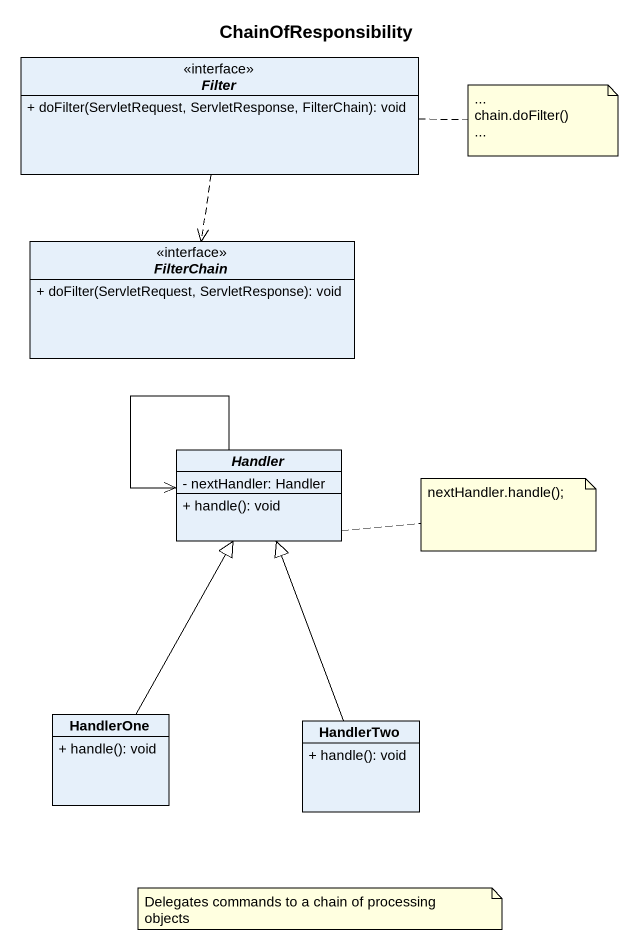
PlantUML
@startuml
title ChainOfResponsibility
hide circle
hide empty members
skinparam classAttributeIconSize 0
interface Filter <<interface>> {
  + doFilter(ServletRequest, ServletResponse, FilterChain): void
}
interface FilterChain <<interface>> {
  + doFilter(ServletRequest, ServletResponse): void
}
abstract class Handler {
  - nextHandler: Handler
  + handle(): void
}
class HandlerOne {
  + handle(): void
}
class HandlerTwo {
  + handle(): void
}
Filter ..> FilterChain
Handler --> Handler
HandlerOne -up-|> Handler
HandlerTwo -up-|> Handler
note right of Filter
  ~...
  chain.doFilter()
  ~...
end note
note right of Handler : nextHandler.handle();
note as N3
  Delegates commands to a chain of processing objects
end note
@enduml
